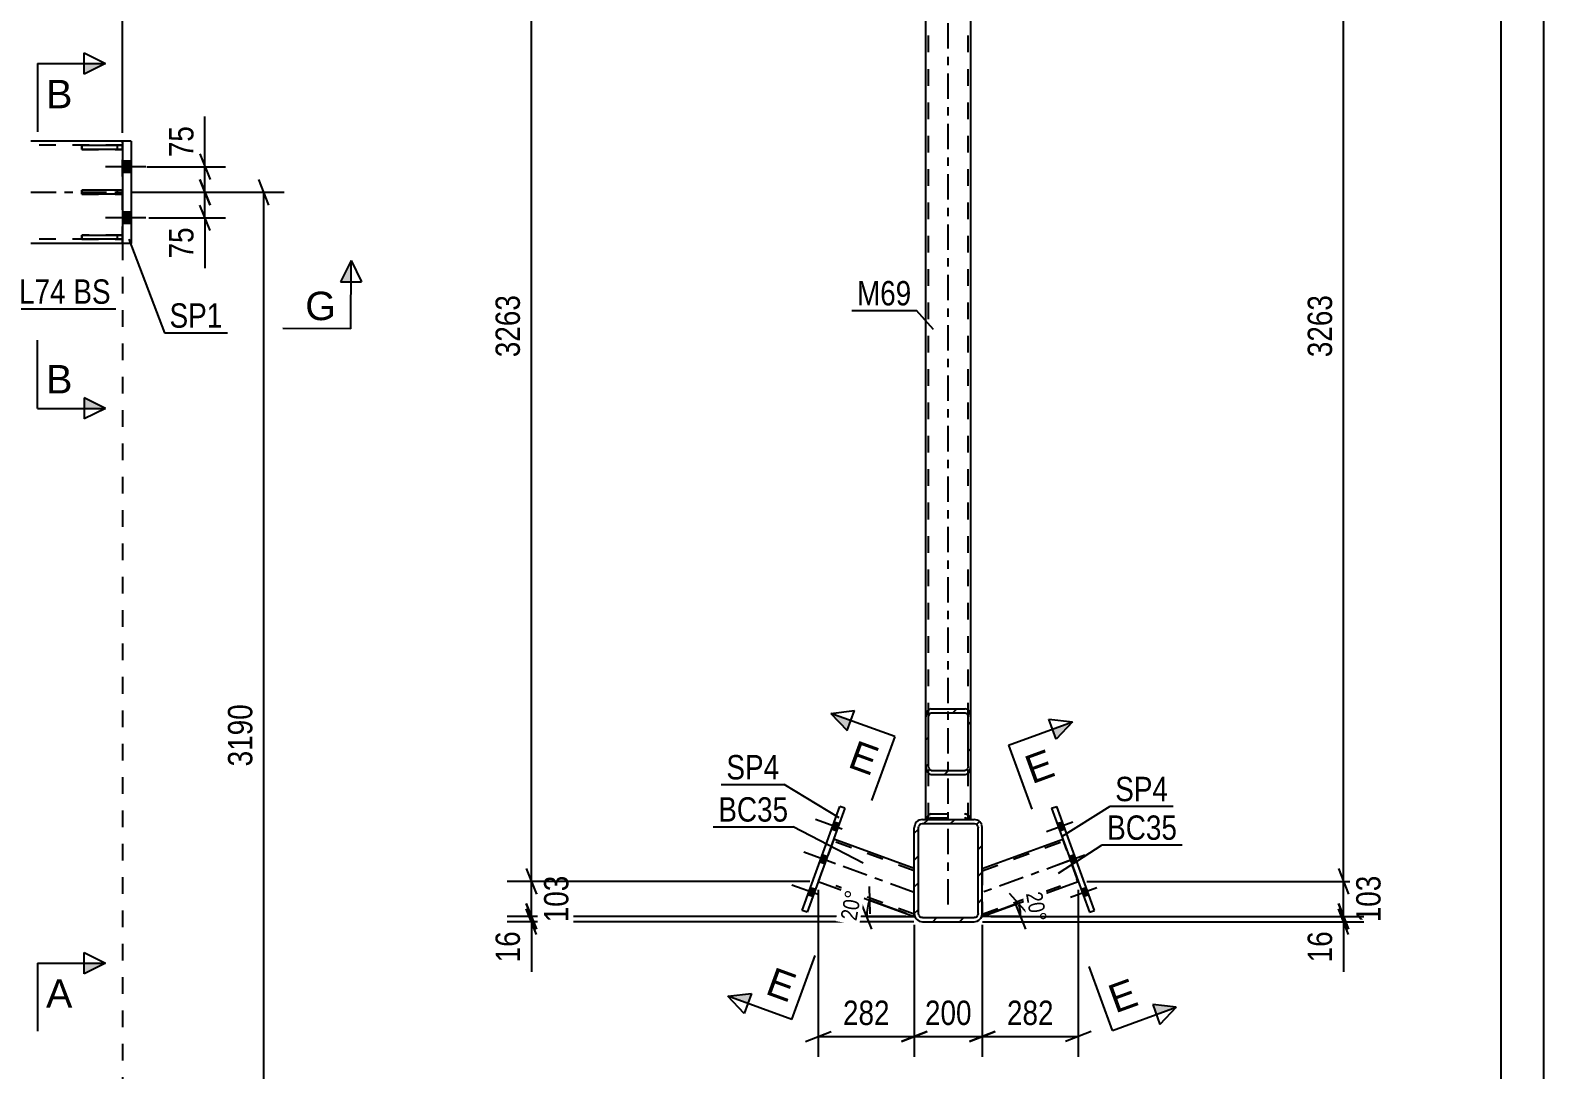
# Model space of a CAD drawing. Header units: millimetres. Extents: x -75 to 766, y -422 to 172.
# Drawn here: x 587.7 to 765.6, y -103.1 to 19 of the extents above; entities that cross this region are included whole.
import ezdxf

# ---------------------------------------------------------------- set-up
doc = ezdxf.new("R2010")
doc.units = ezdxf.units.MM
doc.linetypes.add('DXK_LINE_DOT2', pattern=[3.9198, 1.9599, -1.9599])
doc.linetypes.add('DXK_LINE_DOT3', pattern=[5.9187, 2.979, -0.9799, 0.9799, -0.9799])
doc.styles.add('Arial', font='ARIAL.TTF', dxfattribs={"height": 0.2})
doc.styles.add('Arial Narrow', font='ARIALN.TTF', dxfattribs={"height": 0.2})

# ---------------------------------------------------------------- blocks, each defined once
blk = doc.blocks.new('Unknown-386048478-15116')
at = {"color": 5, "linetype": 'Continuous'}
for p, q in [((765.64, -422.4), (765.64, 171.6)), ((760.64, -417.4), (760.64, 166.6))]:
    blk.add_line(p, q, dxfattribs=at)
blk = doc.blocks.new('Part-386048478-1414 - 1175')
at = {"color": 2, "linetype": 'Continuous'}
for p, q in [((599.54, 6), (598.54, 6)), ((598.54, 6), (598.54, -6)), ((599.54, 6), (599.54, -6)), ((599.54, -6), (598.54, -6))]:
    blk.add_line(p, q, dxfattribs=at)
blk = doc.blocks.new('Part-386048478-1431 - 1175')
at = {"color": 2, "linetype": 'Continuous'}
for p, q in [((598.54, 0.24), (593.74, 0.24)), ((593.74, -0.24), (593.74, 0.24)), ((598.54, 0.24), (598.54, -0.24)), ((598.54, -0.24), (593.74, -0.24))]:
    blk.add_line(p, q, dxfattribs=at)
at = {"color": 7, "linetype": 'DXK_LINE_DOT2'}
blk.add_line((597.94, -0.24), (597.94, 0.24), dxfattribs=at)
blk = doc.blocks.new('Part-386048478-1432 - 1175')
at = {"color": 2, "linetype": 'Continuous'}
for p, q in [((598.54, 5.5), (593.74, 5.5)), ((593.74, 5.02), (593.74, 5.5)), ((598.54, 5.5), (598.54, 5.02)), ((598.54, 5.02), (593.74, 5.02))]:
    blk.add_line(p, q, dxfattribs=at)
at = {"color": 7, "linetype": 'DXK_LINE_DOT2'}
blk.add_line((597.94, 5.02), (597.94, 5.5), dxfattribs=at)
blk = doc.blocks.new('Part-386048478-1433 - 1175')
at = {"color": 2, "linetype": 'Continuous'}
for p, q in [((593.74, -5.02), (598.54, -5.02)), ((593.74, -5.5), (593.74, -5.02)), ((598.54, -5.02), (598.54, -5.5)), ((598.54, -5.5), (593.74, -5.5))]:
    blk.add_line(p, q, dxfattribs=at)
at = {"color": 7, "linetype": 'DXK_LINE_DOT2'}
blk.add_line((597.94, -5.5), (597.94, -5.02), dxfattribs=at)
blk = doc.blocks.new('Part-386048478-1434 - 1175')
at = {"color": 7, "linetype": 'DXK_LINE_DOT2'}
for p, q in [((598.54, 0.24), (593.74, 0.24)), ((593.74, 0.24), (593.74, -0.24)), ((597.94, -0.24), (597.94, 0.24)), ((598.54, -0.24), (598.54, 0.24)), ((593.74, -0.24), (598.54, -0.24))]:
    blk.add_line(p, q, dxfattribs=at)
blk = doc.blocks.new('Part-386048478-1435 - 1175')
at = {"color": 7, "linetype": 'DXK_LINE_DOT2'}
for p, q in [((598.54, 5.5), (593.74, 5.5)), ((593.74, 5.5), (593.74, 5.02)), ((597.94, 5.02), (597.94, 5.5)), ((598.54, 5.02), (598.54, 5.5)), ((593.74, 5.02), (598.54, 5.02))]:
    blk.add_line(p, q, dxfattribs=at)
blk = doc.blocks.new('Part-386048478-1436 - 1175')
at = {"color": 7, "linetype": 'DXK_LINE_DOT2'}
for p, q in [((598.54, -5.02), (593.74, -5.02)), ((593.74, -5.02), (593.74, -5.5)), ((597.94, -5.5), (597.94, -5.02)), ((598.54, -5.5), (598.54, -5.02)), ((593.74, -5.5), (598.54, -5.5))]:
    blk.add_line(p, q, dxfattribs=at)
blk = doc.blocks.new('Part-386048478-1445 - 1175')
at = {"color": 2, "linetype": 'Continuous'}
for p, q in [((598.54, 6), (587.74, 6)), ((598.54, -6), (587.74, -6))]:
    blk.add_line(p, q, dxfattribs=at)
at = {"color": 7, "linetype": 'DXK_LINE_DOT2'}
for p, q in [((598.54, 5.52), (587.74, 5.52)), ((598.54, -6), (598.54, 6)), ((598.54, -5.52), (587.74, -5.52))]:
    blk.add_line(p, q, dxfattribs=at)
at = {"color": 7, "linetype": 'DXK_LINE_DOT3'}
blk.add_line((587.74, 0), (600.54, 0), dxfattribs=at)
blk = doc.blocks.new('Bolt-386048478-1527 - 1175')
at = {"linetype": 'Continuous'}
for points in [[(598.54, 3.66), (598.54, 2.34), (599.54, 2.34), (599.54, 3.66)], [(598.54, 3.66), (598.54, 2.34), (599.54, 2.34), (599.54, 3.66)], [(598.54, -2.34), (598.54, -3.66), (599.54, -3.66), (599.54, -2.34)], [(598.54, -2.34), (598.54, -3.66), (599.54, -3.66), (599.54, -2.34)]]:
    blk.add_hatch(color=1, dxfattribs=at).paths.add_polyline_path(points)
at = {"color": 1, "linetype": 'Continuous'}
for p, q in [((599.54, 3.66), (598.54, 3.66)), ((599.54, 3.66), (598.54, 3.66)), ((601.3, 3), (596.54, 3)), ((601.3, 3), (596.54, 3)), ((599.54, 2.34), (598.54, 2.34)), ((599.54, 2.34), (598.54, 2.34)), ((601.3, -3), (596.54, -3)), ((601.3, -3), (596.54, -3)), ((599.54, -2.34), (598.54, -2.34)), ((599.54, -2.34), (598.54, -2.34)), ((599.54, -3.66), (598.54, -3.66)), ((599.54, -3.66), (598.54, -3.66))]:
    blk.add_line(p, q, dxfattribs=at)
blk = doc.blocks.new('Part-386048478-41090 - 41086')
at = {"linetype": 'Continuous'}
h = blk.add_hatch(dxfattribs=at)
h.set_pattern_fill('', scale=0.7, style=0, pattern_type=0)
h.set_pattern_definition([(45, (692.991, -67.4814), (-1.57154, 1.57154), [])])
h.paths.add_polyline_path([(692.99, -61.64), (692.99, -67.48), (693.04, -67.84), (693.18, -68.14), (693.39, -68.34), (693.63, -68.42), (697.63, -68.42), (697.88, -68.34), (698.08, -68.14), (698.22, -67.84), (698.27, -67.48), (698.27, -61.64), (698.22, -61.29), (698.08, -60.98), (697.88, -60.78), (697.63, -60.71), (693.63, -60.71), (693.39, -60.78), (693.18, -60.98), (693.04, -61.29)])
h.paths.add_polyline_path([(693.4, -61.31), (693.51, -61.21), (693.63, -61.18), (697.63, -61.18), (697.75, -61.21), (697.86, -61.31), (697.93, -61.46), (697.95, -61.64), (697.95, -67.48), (697.93, -67.66), (697.86, -67.81), (697.75, -67.91), (697.63, -67.95), (693.63, -67.95), (693.51, -67.91), (693.4, -67.81), (693.34, -67.66), (693.31, -67.48), (693.31, -61.64), (693.34, -61.46)])
at = {"color": 2, "linetype": 'Continuous'}
for p, q in [((693.04, -61.29), (692.99, -61.64)), ((692.99, -67.48), (692.99, -61.64)), ((693.31, -61.64), (693.34, -61.46)), ((693.31, -67.48), (693.31, -61.64)), ((693.63, -60.71), (693.39, -60.78)), ((693.51, -61.21), (693.63, -61.18)), ((693.63, -60.71), (697.63, -60.71)), ((693.63, -61.18), (697.63, -61.18)), ((697.88, -60.78), (697.63, -60.71)), ((697.63, -61.18), (697.75, -61.21)), ((697.93, -61.46), (697.95, -61.64)), ((697.95, -67.48), (697.95, -61.64)), ((698.27, -61.64), (698.22, -61.29)), ((698.27, -67.48), (698.27, -61.64)), ((692.99, -73.71), (692.99, -67.48)), ((692.99, -67.48), (693.04, -67.84)), ((693.34, -67.66), (693.31, -67.48)), ((697.95, -67.48), (697.93, -67.66)), ((698.22, -67.84), (698.27, -67.48)), ((698.27, -73.71), (698.27, -67.48)), ((693.39, -68.34), (693.63, -68.42)), ((693.63, -67.95), (693.51, -67.91)), ((693.63, -67.95), (697.63, -67.95)), ((693.63, -68.42), (697.63, -68.42)), ((697.75, -67.91), (697.63, -67.95)), ((697.63, -68.42), (697.88, -68.34))]:
    blk.add_line(p, q, dxfattribs=at)
at = {"color": 7, "linetype": 'DXK_LINE_DOT2'}
for p, q in [((692.99, -67.48), (692.99, -61.64)), ((693.31, -73.71), (693.31, -61.64)), ((697.95, -73.71), (697.95, -61.64)), ((698.27, -67.48), (698.27, -61.64)), ((692.99, -73.71), (698.27, -73.71)), ((693.03, -73.71), (693.04, -73.63)), ((693.38, -73.71), (693.39, -73.7)), ((693.39, -73.12), (693.63, -73.05)), ((693.39, -73.7), (693.4, -73.66)), ((693.51, -73.56), (693.4, -73.66)), ((693.63, -73.52), (693.51, -73.56)), ((693.63, -73.05), (697.63, -73.05)), ((693.63, -73.52), (697.63, -73.52)), ((697.63, -73.05), (697.88, -73.12)), ((697.75, -73.56), (697.63, -73.52)), ((697.86, -73.66), (697.75, -73.56)), ((697.88, -73.71), (697.86, -73.66)), ((698.22, -73.63), (698.23, -73.71))]:
    blk.add_line(p, q, dxfattribs=at)
at = {"color": 2, "linetype": 'Continuous'}
for centre, radius, start, end in [((693.87, -61.48), 0.85, 124.4664, 166.7051), ((693.75, -61.56), 0.425, 124.4664, 166.7051), ((697.51, -61.56), 0.425, 13.2949, 55.5336), ((697.39, -61.48), 0.85, 13.2949, 55.5336), ((693.87, -67.64), 0.85, 193.2949, 235.5336), ((693.75, -67.56), 0.425, 193.2949, 235.5336), ((697.51, -67.56), 0.425, 304.4664, 346.7051), ((697.39, -67.64), 0.85, 304.4664, 346.7051)]:
    blk.add_arc(centre, radius, start, end, dxfattribs=at)
at = {"color": 7, "linetype": 'DXK_LINE_DOT2'}
for centre, start, end in [((693.87, -73.82), 124.4664, 166.7051), ((697.39, -73.82), 13.2949, 55.5336)]:
    blk.add_arc(centre, 0.85, start, end, dxfattribs=at)
blk = doc.blocks.new('Part-386048478-41109 - 41086')
at = {"color": 7, "linetype": 'DXK_LINE_DOT2'}
for p, q in [((692.99, -73.71), (692.99, -63.5)), ((693.31, -73.71), (693.31, -63.5)), ((697.95, -73.71), (697.95, -63.5)), ((698.27, -73.71), (698.27, -63.5)), ((692.99, -73.71), (698.27, -73.71)), ((693.04, -73.63), (693.03, -73.71)), ((693.38, -73.71), (693.4, -73.66)), ((693.63, -73.05), (693.39, -73.12)), ((693.4, -73.66), (693.51, -73.56)), ((693.51, -73.56), (693.63, -73.52)), ((693.63, -73.05), (697.63, -73.05)), ((693.63, -73.52), (697.63, -73.52)), ((697.88, -73.12), (697.63, -73.05)), ((697.63, -73.52), (697.75, -73.56)), ((697.75, -73.56), (697.86, -73.66)), ((697.86, -73.66), (697.88, -73.71)), ((698.23, -73.71), (698.22, -73.63))]:
    blk.add_line(p, q, dxfattribs=at)
for centre, start, end in [((693.87, -73.82), 124.4664, 166.7051), ((697.39, -73.82), 13.2949, 55.5336)]:
    blk.add_arc(centre, 0.85, start, end, dxfattribs=at)
blk = doc.blocks.new('Part-386048478-41101 - 41086')
at = {"color": 7, "linetype": 'DXK_LINE_DOT3'}
blk.add_line((695.63, -83.71), (695.63, 51.89), dxfattribs=at)
at = {"color": 7, "linetype": 'DXK_LINE_DOT2'}
for p, q in [((692.99, 41.89), (698.27, 41.89)), ((692.99, 29.84), (692.99, 41.89)), ((693.31, -73.71), (693.31, 41.89)), ((697.95, -73.71), (697.95, 41.89)), ((698.27, 29.84), (698.27, 41.89)), ((692.99, -73.71), (692.99, -61.64)), ((698.27, -73.71), (698.27, -61.64)), ((692.99, -73.71), (698.27, -73.71))]:
    blk.add_line(p, q, dxfattribs=at)
at = {"color": 2, "linetype": 'Continuous'}
for p, q in [((692.99, -61.64), (692.99, 29.84)), ((698.27, -61.64), (698.27, 29.84))]:
    blk.add_line(p, q, dxfattribs=at)
blk = doc.blocks.new('Part-386048478-41105 - 41086')
at = {"color": 7, "linetype": 'DXK_LINE_DOT2'}
for p, q in [((682.16, -76.02), (680.35, -80.98)), ((691.63, -79.72), (682.08, -76.25)), ((691.63, -79.51), (691.63, -79.47)), ((691.63, -84.77), (691.63, -79.47)), ((691.63, -84.83), (680.44, -80.76))]:
    blk.add_line(p, q, dxfattribs=at)
at = {"color": 2, "linetype": 'Continuous'}
for p, q in [((691.63, -79.47), (682.16, -76.02)), ((680.35, -80.98), (691.63, -85.09)), ((691.63, -84.77), (691.63, -84.75)), ((691.63, -85.09), (691.63, -84.77))]:
    blk.add_line(p, q, dxfattribs=at)
at = {"color": 7, "linetype": 'DXK_LINE_DOT3'}
blk.add_line((691.63, -82.28), (681.26, -78.5), dxfattribs=at)
blk = doc.blocks.new('Part-386048478-41123 - 41086')
at = {"color": 2, "linetype": 'Continuous'}
for p, q in [((699.63, -79.47), (709.1, -76.02)), ((699.63, -85.09), (710.91, -80.98)), ((699.63, -85.05), (699.63, -84.75)), ((699.63, -85.05), (699.63, -85.09))]:
    blk.add_line(p, q, dxfattribs=at)
at = {"color": 7, "linetype": 'DXK_LINE_DOT2'}
for p, q in [((699.63, -79.72), (709.18, -76.25)), ((710.91, -80.98), (709.1, -76.02)), ((699.63, -79.51), (699.63, -79.47)), ((699.63, -79.47), (699.63, -84.75)), ((699.63, -84.83), (710.83, -80.76))]:
    blk.add_line(p, q, dxfattribs=at)
at = {"color": 7, "linetype": 'DXK_LINE_DOT3'}
blk.add_line((710, -78.5), (699.63, -82.28), dxfattribs=at)
blk = doc.blocks.new('Part-386048478-41124 - 41086')
at = {"color": 2, "linetype": 'Continuous'}
for p, q in [((678.43, -84.39), (682.88, -72.17)), ((683.48, -72.39), (679.03, -84.61)), ((683.48, -72.39), (682.88, -72.17)), ((679.03, -84.61), (678.43, -84.39))]:
    blk.add_line(p, q, dxfattribs=at)
blk = doc.blocks.new('Part-386048478-41127 - 41086')
at = {"color": 2, "linetype": 'Continuous'}
for p, q in [((707.78, -72.39), (708.38, -72.17)), ((707.78, -72.39), (712.23, -84.61)), ((712.83, -84.39), (708.38, -72.17)), ((712.23, -84.61), (712.83, -84.39))]:
    blk.add_line(p, q, dxfattribs=at)
blk = doc.blocks.new('Part-386048478-41166 - 41086')
at = {"linetype": 'Continuous'}
h = blk.add_hatch(dxfattribs=at)
h.set_pattern_fill('', scale=0.7, style=0, pattern_type=0)
h.set_pattern_definition([(45, (691.631, -84.7532), (-1.57154, 1.57154), [])])
h.paths.add_polyline_path([(691.63, -74.67), (691.63, -84.75), (691.7, -85.12), (691.91, -85.43), (692.22, -85.64), (692.59, -85.71), (698.67, -85.71), (699.04, -85.64), (699.35, -85.43), (699.56, -85.12), (699.63, -84.75), (699.63, -74.67), (699.56, -74.31), (699.35, -73.99), (699.04, -73.79), (698.67, -73.71), (692.59, -73.71), (692.22, -73.79), (691.91, -73.99), (691.7, -74.31)])
h.paths.add_polyline_path([(692.25, -74.33), (692.41, -74.23), (692.59, -74.19), (698.67, -74.19), (698.85, -74.23), (699.01, -74.33), (699.11, -74.49), (699.15, -74.67), (699.15, -84.75), (699.11, -84.94), (699.01, -85.09), (698.85, -85.2), (698.67, -85.23), (692.59, -85.23), (692.41, -85.2), (692.25, -85.09), (692.15, -84.94), (692.11, -84.75), (692.11, -74.67), (692.15, -74.49)])
at = {"color": 2, "linetype": 'Continuous'}
for p, q in [((691.7, -74.31), (691.63, -74.67)), ((691.63, -84.75), (691.63, -74.67)), ((692.11, -74.67), (692.15, -74.49)), ((692.11, -84.75), (692.11, -74.67)), ((692.59, -73.71), (692.22, -73.79)), ((692.41, -74.23), (692.59, -74.19)), ((692.59, -73.71), (698.67, -73.71)), ((692.59, -74.19), (698.67, -74.19)), ((699.04, -73.79), (698.67, -73.71)), ((698.67, -74.19), (698.85, -74.23)), ((699.11, -74.49), (699.15, -74.67)), ((699.15, -84.75), (699.15, -74.67)), ((699.63, -74.67), (699.56, -74.31)), ((699.63, -84.75), (699.63, -74.67)), ((691.63, -84.75), (691.7, -85.12)), ((692.15, -84.94), (692.11, -84.75)), ((692.59, -85.23), (692.41, -85.2)), ((692.59, -85.23), (698.67, -85.23)), ((698.85, -85.2), (698.67, -85.23)), ((699.15, -84.75), (699.11, -84.94)), ((699.56, -85.12), (699.63, -84.75)), ((692.22, -85.64), (692.59, -85.71)), ((692.59, -85.71), (698.67, -85.71)), ((698.67, -85.71), (699.04, -85.64))]:
    blk.add_line(p, q, dxfattribs=at)
for centre, radius, start, end in [((692.59, -74.67), 0.96, 112.5, 157.5), ((692.59, -74.67), 0.48, 112.5, 157.5), ((698.67, -74.67), 0.48, 22.5, 67.5), ((698.67, -74.67), 0.96, 22.5, 67.5), ((692.59, -84.75), 0.96, 202.5, 247.5), ((692.59, -84.75), 0.48, 202.5, 247.5), ((698.67, -84.75), 0.48, 292.5, 337.5), ((698.67, -84.75), 0.96, 292.5, 337.5)]:
    blk.add_arc(centre, radius, start, end, dxfattribs=at)
blk = doc.blocks.new('Bolt-386048478-41265 - 41086')
at = {"linetype": 'Continuous'}
for points in [[(682.51, -75.06), (682.81, -74.23), (682.21, -74.02), (681.91, -74.84)], [(682.51, -75.06), (682.81, -74.23), (682.21, -74.02), (681.91, -74.84)], [(682.51, -75.06), (682.81, -74.23), (682.21, -74.02), (681.91, -74.84)], [(681.11, -78.91), (681.41, -78.09), (680.81, -77.87), (680.51, -78.7)], [(681.11, -78.91), (681.41, -78.09), (680.81, -77.87), (680.51, -78.7)], [(679.7, -82.77), (680.01, -81.94), (679.4, -81.72), (679.1, -82.55)], [(679.7, -82.77), (680.01, -81.94), (679.4, -81.72), (679.1, -82.55)], [(679.7, -82.77), (680.01, -81.94), (679.4, -81.72), (679.1, -82.55)]]:
    blk.add_hatch(color=1, dxfattribs=at).paths.add_polyline_path(points)
at = {"color": 1, "linetype": 'Continuous'}
for p, q in [((683.15, -74.83), (680.03, -73.69)), ((683.15, -74.83), (680.03, -73.69)), ((683.15, -74.83), (680.03, -73.69)), ((682.81, -74.23), (682.21, -74.02)), ((682.81, -74.23), (682.21, -74.02)), ((682.81, -74.23), (682.21, -74.02)), ((682.51, -75.06), (681.91, -74.84)), ((682.51, -75.06), (681.91, -74.84)), ((682.51, -75.06), (681.91, -74.84)), ((681.75, -78.68), (678.63, -77.54)), ((681.75, -78.68), (678.63, -77.54)), ((681.41, -78.09), (680.81, -77.87)), ((681.41, -78.09), (680.81, -77.87)), ((681.11, -78.91), (680.51, -78.7)), ((681.11, -78.91), (680.51, -78.7)), ((680.34, -82.53), (677.22, -81.4)), ((680.34, -82.53), (677.22, -81.4)), ((680.34, -82.53), (677.22, -81.4)), ((680.01, -81.94), (679.4, -81.72)), ((680.01, -81.94), (679.4, -81.72)), ((680.01, -81.94), (679.4, -81.72)), ((679.7, -82.77), (679.1, -82.55)), ((679.7, -82.77), (679.1, -82.55)), ((679.7, -82.77), (679.1, -82.55))]:
    blk.add_line(p, q, dxfattribs=at)
blk = doc.blocks.new('Bolt-386048478-41268 - 41086')
at = {"linetype": 'Continuous'}
for points in [[(709.35, -74.84), (709.05, -74.02), (708.45, -74.23), (708.75, -75.06)], [(709.35, -74.84), (709.05, -74.02), (708.45, -74.23), (708.75, -75.06)], [(709.35, -74.84), (709.05, -74.02), (708.45, -74.23), (708.75, -75.06)], [(710.76, -78.69), (710.46, -77.87), (709.85, -78.09), (710.15, -78.91)], [(710.76, -78.69), (710.46, -77.87), (709.85, -78.09), (710.15, -78.91)], [(712.16, -82.55), (711.86, -81.72), (711.26, -81.94), (711.56, -82.77)], [(712.16, -82.55), (711.86, -81.72), (711.26, -81.94), (711.56, -82.77)], [(712.16, -82.55), (711.86, -81.72), (711.26, -81.94), (711.56, -82.77)]]:
    blk.add_hatch(color=1, dxfattribs=at).paths.add_polyline_path(points)
at = {"color": 1, "linetype": 'Continuous'}
for p, q in [((710.29, -74.03), (707.17, -75.17)), ((710.29, -74.03), (707.17, -75.17)), ((710.29, -74.03), (707.17, -75.17)), ((709.05, -74.02), (708.45, -74.23)), ((709.05, -74.02), (708.45, -74.23)), ((709.05, -74.02), (708.45, -74.23)), ((709.35, -74.84), (708.75, -75.06)), ((709.35, -74.84), (708.75, -75.06)), ((709.35, -74.84), (708.75, -75.06)), ((711.7, -77.88), (708.58, -79.02)), ((711.7, -77.88), (708.58, -79.02)), ((710.46, -77.87), (709.85, -78.09)), ((710.46, -77.87), (709.85, -78.09)), ((710.76, -78.69), (710.15, -78.91)), ((710.76, -78.69), (710.15, -78.91)), ((713.1, -81.74), (709.98, -82.87)), ((713.1, -81.74), (709.98, -82.87)), ((713.1, -81.74), (709.98, -82.87)), ((711.86, -81.72), (711.26, -81.94)), ((711.86, -81.72), (711.26, -81.94)), ((711.86, -81.72), (711.26, -81.94)), ((712.16, -82.55), (711.56, -82.77)), ((712.16, -82.55), (711.56, -82.77)), ((712.16, -82.55), (711.56, -82.77))]:
    blk.add_line(p, q, dxfattribs=at)
blk = doc.blocks.new('Line-386048478-18287 - 1175')
at = {"color": 1, "linetype": 'DXK_LINE_DOT2'}
blk.add_line((598.54, -6), (598.54, -116.8), dxfattribs=at)
blk = doc.blocks.new('StraightDimension-386048478-37613 - 1175')
at = {"color": 7, "linetype": 'Continuous'}
for p, q in [((576.36, -5), (576.36, 40.34)), ((598.54, 7), (598.54, 35.84)), ((577.86, 26), (574.86, 24.8)), ((576.36, 25.4), (598.54, 25.4)), ((597.04, 24.8), (600.04, 26))]:
    blk.add_line(p, q, dxfattribs=at)
at = {"color": 0, "linetype": 'Continuous'}
blk.add_wipeout([(597.94, 36.44), (593.74, 36.44), (593.74, 26.1), (597.94, 26.1)], dxfattribs=at)
at = {"color": 0}
blk.add_wipeout([(591.71, 26.15), (591.71, 30.35), (583.19, 30.35), (583.19, 26.15)], dxfattribs=at)
at = {"color": 3, "linetype": 'Continuous', "style": 'Arial Narrow'}
blk.add_text('16700', height=2.863, rotation=90.0002, dxfattribs=at).set_placement((597.34, 26.7))
at = {"color": 3, "style": 'Arial Narrow'}
blk.add_text('2291', height=2.863, dxfattribs=at).set_placement((583.79, 26.75))
blk = doc.blocks.new('StraightDimension-386048478-60695 - 1175')
at = {"color": 7, "linetype": 'Continuous'}
for p, q in [((599.54, 0), (610.63, 0)), ((607.63, 1.5), (608.83, -1.5)), ((608.23, -3), (608.23, 0)), ((608.83, -4.5), (607.63, -1.5)), ((601.65, -3), (610.63, -3))]:
    blk.add_line(p, q, dxfattribs=at)
at = {"color": 0}
blk.add_wipeout([(607.48, -3.53), (603.28, -3.53), (603.28, -8.38), (607.48, -8.38)], dxfattribs=at)
at = {"color": 7, "linetype": 'Continuous'}
blk.add_line((608.23, -3), (608.23, -8.91), dxfattribs=at)
blk.add_line((608.23, -3), (608.23, -8.91), dxfattribs=at)
at = {"color": 3, "style": 'Arial Narrow'}
blk.add_text('75', height=2.863, rotation=90.0002, dxfattribs=at).set_placement((606.88, -7.78))
blk = doc.blocks.new('StraightDimension-386048478-60694 - 1175')
at = {"color": 7, "linetype": 'Continuous'}
for p, q in [((607.63, 4.5), (608.83, 1.5)), ((601.4, 3), (610.63, 3)), ((608.23, 0), (608.23, 3)), ((599.54, 0), (610.63, 0)), ((608.83, -1.5), (607.63, 1.5))]:
    blk.add_line(p, q, dxfattribs=at)
at = {"color": 0}
blk.add_wipeout([(607.48, 8.38), (603.28, 8.38), (603.28, 3.52), (607.48, 3.52)], dxfattribs=at)
at = {"color": 7, "linetype": 'Continuous'}
blk.add_line((608.23, 3), (608.23, 8.91), dxfattribs=at)
blk.add_line((608.23, 3), (608.23, 8.91), dxfattribs=at)
at = {"color": 3, "style": 'Arial Narrow'}
blk.add_text('75', height=2.863, rotation=90.0002, dxfattribs=at).set_placement((606.88, 4.12))
blk = doc.blocks.new('StraightDimension-386048478-44743 - 1175')
at = {"color": 7, "linetype": 'Continuous'}
for p, q in [((600.54, 0), (617.55, 0)), ((615.75, -1.5), (614.55, 1.5)), ((615.15, -127.6), (615.15, 0)), ((614.55, -126.1), (615.75, -129.1)), ((600.54, -127.6), (617.55, -127.6))]:
    blk.add_line(p, q, dxfattribs=at)
at = {"color": 0}
blk.add_wipeout([(614.4, -59.54), (610.2, -59.54), (610.2, -68.06), (614.4, -68.06)], dxfattribs=at)
at = {"color": 3, "style": 'Arial Narrow'}
blk.add_text('3190', height=2.863, rotation=90.0002, dxfattribs=at).set_placement((613.8, -67.46))
blk = doc.blocks.new('StraightDimension-386048478-56770 - 41086')
at = {"color": 7, "linetype": 'Continuous'}
for p, q in [((646.01, -83.59), (647.21, -86.59)), ((690.63, -85.09), (643.76, -85.09)), ((647.21, -87.21), (646.01, -84.21)), ((646.61, -85.71), (646.61, -85.09)), ((691.59, -85.71), (643.76, -85.71))]:
    blk.add_line(p, q, dxfattribs=at)
at = {"color": 0}
blk.add_wipeout([(645.86, -86.24), (641.66, -86.24), (641.66, -91.09), (645.86, -91.09)], dxfattribs=at)
at = {"color": 7, "linetype": 'Continuous'}
blk.add_line((646.61, -85.71), (646.61, -91.62), dxfattribs=at)
blk.add_line((646.61, -85.71), (646.61, -91.62), dxfattribs=at)
at = {"color": 3, "style": 'Arial Narrow'}
blk.add_text('16', height=2.863, rotation=90.0002, dxfattribs=at).set_placement((645.26, -90.49))
blk = doc.blocks.new('StraightDimension-386048478-56769 - 41086')
at = {"color": 7, "linetype": 'Continuous'}
for p, q in [((646.01, -79.48), (647.21, -82.48)), ((679.35, -80.98), (644.21, -80.98)), ((646.61, -85.09), (646.61, -80.98)), ((647.21, -86.59), (646.01, -83.59)), ((690.63, -85.09), (644.21, -85.09))]:
    blk.add_line(p, q, dxfattribs=at)
at = {"color": 0}
blk.add_wipeout([(651.56, -79.69), (647.36, -79.69), (647.36, -86.38), (651.56, -86.38)], dxfattribs=at)
at = {"color": 3, "style": 'Arial Narrow'}
blk.add_text('103', height=2.863, rotation=90.0002, dxfattribs=at).set_placement((650.96, -85.78))
blk = doc.blocks.new('StraightDimension-386048478-45914 - 41086')
at = {"color": 7, "linetype": 'Continuous'}
for p, q in [((680.35, -81.98), (680.35, -101.6)), ((691.63, -86.09), (691.63, -101.6)), ((678.85, -99.8), (681.85, -98.6)), ((680.35, -99.2), (691.63, -99.2)), ((693.13, -98.6), (690.13, -99.8))]:
    blk.add_line(p, q, dxfattribs=at)
at = {"color": 0}
blk.add_wipeout([(689.33, -98.45), (689.33, -94.25), (682.65, -94.25), (682.65, -98.45)], dxfattribs=at)
at = {"color": 3, "style": 'Arial Narrow'}
blk.add_text('282', height=2.863, dxfattribs=at).set_placement((683.25, -97.85))
blk = doc.blocks.new('StraightDimension-386048478-56768 - 41086')
at = {"color": 7, "linetype": 'Continuous'}
for p, q in [((647.21, 48.03), (646.01, 51.03)), ((690.63, 49.53), (643.76, 49.53)), ((646.61, -80.98), (646.61, 49.53)), ((646.01, -79.48), (647.21, -82.48)), ((679.35, -80.98), (643.76, -80.98))]:
    blk.add_line(p, q, dxfattribs=at)
at = {"color": 0}
blk.add_wipeout([(645.86, -11.47), (641.66, -11.47), (641.66, -19.98), (645.86, -19.98)], dxfattribs=at)
at = {"color": 3, "style": 'Arial Narrow'}
blk.add_text('3263', height=2.863, rotation=90.0002, dxfattribs=at).set_placement((645.26, -19.38))
blk = doc.blocks.new('StraightDimension-386048478-45912 - 41086')
at = {"color": 7, "linetype": 'Continuous'}
for p, q in [((710.91, -81.98), (710.91, -101.6)), ((699.63, -86.09), (699.63, -101.6)), ((698.13, -99.8), (701.13, -98.6)), ((699.63, -99.2), (710.91, -99.2)), ((712.41, -98.6), (709.41, -99.8))]:
    blk.add_line(p, q, dxfattribs=at)
at = {"color": 0}
blk.add_wipeout([(708.61, -98.45), (708.61, -94.25), (701.93, -94.25), (701.93, -98.45)], dxfattribs=at)
at = {"color": 3, "style": 'Arial Narrow'}
blk.add_text('282', height=2.863, dxfattribs=at).set_placement((702.53, -97.85))
blk = doc.blocks.new('StraightDimension-386048478-45913 - 41086')
at = {"color": 7, "linetype": 'Continuous'}
for p, q in [((691.63, -86.09), (691.63, -101.6)), ((699.63, -86.09), (699.63, -101.6)), ((690.13, -99.8), (693.13, -98.6)), ((691.63, -99.2), (699.63, -99.2)), ((701.13, -98.6), (698.13, -99.8))]:
    blk.add_line(p, q, dxfattribs=at)
at = {"color": 0}
blk.add_wipeout([(698.97, -98.45), (698.97, -94.25), (692.29, -94.25), (692.29, -98.45)], dxfattribs=at)
at = {"color": 3, "style": 'Arial Narrow'}
blk.add_text('200', height=2.863, dxfattribs=at).set_placement((692.89, -97.85))
blk = doc.blocks.new('StraightDimension-386048478-56889 - 41086')
at = {"color": 7, "linetype": 'Continuous'}
for p, q in [((742.7, 48.03), (741.5, 51.03)), ((700.63, 49.53), (744.5, 49.53)), ((742.1, 49.53), (742.1, 49.66)), ((742.1, -80.98), (742.1, 49.53)), ((741.5, -79.48), (742.7, -82.48)), ((711.91, -80.98), (744.5, -80.98))]:
    blk.add_line(p, q, dxfattribs=at)
at = {"color": 0}
blk.add_wipeout([(741.35, -11.47), (737.15, -11.47), (737.15, -19.98), (741.35, -19.98)], dxfattribs=at)
at = {"color": 3, "style": 'Arial Narrow'}
blk.add_text('3263', height=2.863, rotation=90.0002, dxfattribs=at).set_placement((740.75, -19.38))
blk = doc.blocks.new('AngleDimension-386048478-46432 - 41086')
at = {"color": 7, "linetype": 'Continuous'}
for p, q in [((686.32, -81.56), (686.42, -84.79)), ((686.63, -86.59), (685.43, -83.59)), ((690.69, -84.74), (686.37, -83.17)), ((686.37, -83.17), (691.63, -85.09)), ((686.03, -85.09), (691.63, -85.09))]:
    blk.add_line(p, q, dxfattribs=at)
blk.add_arc((691.63, -85.09), 5.6, 160, 180, dxfattribs=at)
at = {"color": 0}
blk.add_wipeout([(685.9, -81.89), (683.14, -81.4), (682.4, -85.64), (685.15, -86.13)], dxfattribs=at)
at = {"color": 3, "style": 'Arial Narrow'}
blk.add_text('20°', height=1.909, rotation=80.0021, dxfattribs=at).set_placement((684.83, -85.67))
blk = doc.blocks.new('AngleDimension-386048478-46447 - 41086')
at = {"color": 7, "linetype": 'Continuous'}
for p, q in [((703.86, -83.54), (699.63, -85.09)), ((700.57, -84.74), (703.86, -83.54)), ((702.79, -82.34), (704.94, -84.75)), ((704.74, -86.59), (703.54, -83.59)), ((704.14, -85.09), (699.63, -85.09))]:
    blk.add_line(p, q, dxfattribs=at)
blk.add_arc((699.63, -85.09), 4.51, 0, 20, dxfattribs=at)
at = {"color": 0}
blk.add_wipeout([(705.03, -86.32), (707.79, -85.83), (707.04, -81.59), (704.29, -82.08)], dxfattribs=at)
at = {"color": 3, "style": 'Arial Narrow'}
blk.add_text('20°', height=1.909, rotation=-80.0021, dxfattribs=at).set_placement((704.75, -82.4))
blk = doc.blocks.new('StraightDimension-386048478-56890 - 41086')
at = {"color": 7, "linetype": 'Continuous'}
for p, q in [((741.5, -79.48), (742.7, -82.48)), ((711.91, -80.98), (744.95, -80.98)), ((742.1, -85.09), (742.1, -80.98)), ((742.7, -86.59), (741.5, -83.59)), ((700.63, -85.09), (744.95, -85.09))]:
    blk.add_line(p, q, dxfattribs=at)
at = {"color": 0}
blk.add_wipeout([(747.05, -79.69), (742.85, -79.69), (742.85, -86.38), (747.05, -86.38)], dxfattribs=at)
at = {"color": 3, "style": 'Arial Narrow'}
blk.add_text('103', height=2.863, rotation=90.0002, dxfattribs=at).set_placement((746.45, -85.78))
blk = doc.blocks.new('StraightDimension-386048478-56891 - 41086')
at = {"color": 7, "linetype": 'Continuous'}
for p, q in [((741.5, -83.59), (742.7, -86.59)), ((700.63, -85.09), (744.5, -85.09)), ((742.7, -87.21), (741.5, -84.21)), ((742.1, -85.71), (742.1, -85.09)), ((699.67, -85.71), (744.5, -85.71))]:
    blk.add_line(p, q, dxfattribs=at)
at = {"color": 0}
blk.add_wipeout([(741.35, -86.24), (737.15, -86.24), (737.15, -91.09), (741.35, -91.09)], dxfattribs=at)
at = {"color": 7, "linetype": 'Continuous'}
blk.add_line((742.1, -85.71), (742.1, -91.62), dxfattribs=at)
blk.add_line((742.1, -85.71), (742.1, -91.62), dxfattribs=at)
at = {"color": 3, "style": 'Arial Narrow'}
blk.add_text('16', height=2.863, rotation=90.0002, dxfattribs=at).set_placement((740.75, -90.49))
blk = doc.blocks.new('Mark-386048478-41075 - 1175')
at = {"color": 0}
blk.add_wipeout([(610.28, -15.91), (610.28, -12.91), (604.07, -12.91), (604.07, -15.91)], dxfattribs=at)
blk.add_wipeout([(610.28, -15.91), (610.28, -12.91), (604.07, -12.91), (604.07, -15.91)], dxfattribs=at)
at = {"color": 30, "linetype": 'Continuous'}
for p, q in [((599.27, -5.5), (603.47, -16.51)), ((603.47, -16.51), (610.88, -16.51))]:
    blk.add_line(p, q, dxfattribs=at)
at = {"color": 3, "style": 'Arial Narrow'}
blk.add_text('SP1', height=2.863, dxfattribs=at).set_placement((604.07, -15.91))
blk = doc.blocks.new('MarkSet-386048478-37548 - 1175')
at = {"color": 0}
for points in [[(591.86, -13.1), (591.86, -10.1), (584.18, -10.1), (584.18, -13.1)], [(597.14, -13.1), (597.14, -10.1), (592.76, -10.1), (592.76, -13.1)]]:
    blk.add_wipeout(points, dxfattribs=at)
for points in [[(591.86, -13.1), (591.86, -10.1), (584.18, -10.1), (584.18, -13.1)], [(597.14, -13.1), (597.14, -10.1), (592.76, -10.1), (592.76, -13.1)]]:
    blk.add_wipeout(points, dxfattribs=at)
at = {"color": 30, "linetype": 'Continuous'}
for p, q in [((581.46, -6.61), (583.58, -13.7)), ((583.58, -13.7), (597.74, -13.7))]:
    blk.add_line(p, q, dxfattribs=at)
at = {"color": 3, "style": 'Arial Narrow'}
for s, p in [('PL74', (584.18, -13.1)), ('BS', (592.76, -13.1))]:
    blk.add_text(s, height=2.863, dxfattribs=at).set_placement(p)
blk = doc.blocks.new('SectionMark-386048478-44739 - 1175')
at = {"linetype": 'Continuous'}
for points in [[(594.04, 13.87), (594.04, 15.12), (596.54, 15.12)], [(594.04, -25.39), (594.04, -24.14), (596.54, -25.39)]]:
    blk.add_hatch(color=6, dxfattribs=at).paths.add_polyline_path(points)
at = {"color": 6, "linetype": 'Continuous'}
for p, q in [((594.04, 13.87), (594.04, 16.37)), ((594.04, 16.37), (596.54, 15.12)), ((588.54, 15.12), (588.54, 7.12)), ((588.54, 15.12), (596.54, 15.12)), ((596.54, 15.12), (594.04, 13.87)), ((588.54, -25.39), (588.54, -17.39)), ((596.54, -25.39), (594.04, -24.14)), ((594.04, -24.14), (594.04, -26.64)), ((588.54, -25.39), (596.54, -25.39)), ((596.54, -25.39), (594.04, -26.64))]:
    blk.add_line(p, q, dxfattribs=at)
at = {"color": 0, "linetype": 'Continuous'}
for points in [[(592.65, 9.87), (592.65, 13.37), (589.54, 13.37), (589.54, 9.87)], [(592.65, -23.64), (592.65, -20.14), (589.54, -20.14), (589.54, -23.64)]]:
    blk.add_wipeout(points, dxfattribs=at)
at = {"color": 3, "linetype": 'Continuous', "style": 'Arial'}
for p in [(589.54, 9.87), (589.54, -23.64)]:
    blk.add_text('B', height=3.34, dxfattribs=at).set_placement(p)
blk = doc.blocks.new('SectionMark-386048478-44740 - 1175')
at = {"linetype": 'Continuous'}
for points in [[(594.04, -91.83), (594.04, -90.58), (596.54, -90.58)], [(594.04, -146.47), (594.04, -145.22), (596.54, -146.47)]]:
    blk.add_hatch(color=6, dxfattribs=at).paths.add_polyline_path(points)
at = {"color": 6, "linetype": 'Continuous'}
for p, q in [((588.54, -90.58), (588.54, -98.58)), ((588.54, -90.58), (596.54, -90.58)), ((594.04, -91.83), (594.04, -89.33)), ((594.04, -89.33), (596.54, -90.58)), ((596.54, -90.58), (594.04, -91.83)), ((588.54, -146.47), (588.54, -138.47)), ((596.54, -146.47), (594.04, -145.22)), ((594.04, -145.22), (594.04, -147.72)), ((588.54, -146.47), (596.54, -146.47)), ((596.54, -146.47), (594.04, -147.72))]:
    blk.add_line(p, q, dxfattribs=at)
at = {"color": 0, "linetype": 'Continuous'}
for points in [[(592.65, -95.83), (592.65, -92.33), (589.54, -92.33), (589.54, -95.83)], [(592.65, -144.72), (592.65, -141.22), (589.54, -141.22), (589.54, -144.72)]]:
    blk.add_wipeout(points, dxfattribs=at)
at = {"color": 3, "linetype": 'Continuous', "style": 'Arial'}
for p in [(589.54, -95.83), (589.54, -144.72)]:
    blk.add_text('A', height=3.34, dxfattribs=at).set_placement(p)
blk = doc.blocks.new('SectionMark-386048478-47871 - 1175')
at = {"linetype": 'Continuous'}
blk.add_hatch(color=6, dxfattribs=at).paths.add_polyline_path([(625.4, -10.53), (624.15, -10.53), (625.41, -8.03)])
at = {"color": 6, "linetype": 'Continuous'}
for p, q in [((625.41, -8.03), (624.15, -10.53)), ((625.4, -16.03), (625.41, -8.03)), ((625.41, -8.03), (626.65, -10.53)), ((624.15, -10.53), (626.65, -10.53)), ((625.4, -16.03), (617.4, -16.02))]:
    blk.add_line(p, q, dxfattribs=at)
at = {"color": 0, "linetype": 'Continuous'}
blk.add_wipeout([(623.65, -15.03), (623.65, -11.53), (620.02, -11.52), (620.02, -15.02)], dxfattribs=at)
at = {"color": 3, "linetype": 'Continuous', "style": 'Arial'}
blk.add_text('G', height=3.34, rotation=-0.063, dxfattribs=at).set_placement((620.02, -15.02))
blk = doc.blocks.new('SectionMark-386048478-46781 - 41086')
at = {"linetype": 'Continuous'}
for points in [[(684.16, -62.08), (683.73, -63.26), (681.81, -61.23)], [(672.49, -94.14), (672.07, -95.31), (669.72, -94.46)]]:
    blk.add_hatch(color=6, dxfattribs=at).paths.add_polyline_path(points)
at = {"color": 6, "linetype": 'Continuous'}
for p, q in [((681.81, -61.23), (684.59, -60.91)), ((681.81, -61.23), (683.73, -63.26)), ((683.73, -63.26), (684.59, -60.91)), ((669.72, -94.46), (672.49, -94.14)), ((672.49, -94.14), (671.64, -96.49)), ((671.64, -96.49), (669.72, -94.46))]:
    blk.add_line(p, q, dxfattribs=at)
at = {"color": 0, "linetype": 'Continuous'}
for points in [[(686.59, -68.55), (687.79, -65.27), (684.87, -64.2), (683.67, -67.49)], [(676.89, -95.21), (678.09, -91.92), (675.17, -90.86), (673.97, -94.14)]]:
    blk.add_wipeout(points, dxfattribs=at)
at = {"color": 6, "linetype": 'Continuous'}
for p, q in [((689.33, -63.96), (681.81, -61.23)), ((689.33, -63.96), (686.59, -71.48)), ((677.23, -97.19), (679.97, -89.68)), ((677.23, -97.19), (669.72, -94.46))]:
    blk.add_line(p, q, dxfattribs=at)
at = {"color": 3, "linetype": 'Continuous', "style": 'Arial'}
for p in [(683.67, -67.49), (673.97, -94.14)]:
    blk.add_text('E', height=3.34, rotation=-20.002, dxfattribs=at).set_placement(p)
blk = doc.blocks.new('Mark-386048478-46728 - 41086')
at = {"color": 0}
blk.add_wipeout([(675.75, -68.99), (675.75, -65.99), (669.54, -65.99), (669.54, -68.99)], dxfattribs=at)
blk.add_wipeout([(675.75, -68.99), (675.75, -65.99), (669.54, -65.99), (669.54, -68.99)], dxfattribs=at)
at = {"color": 30, "linetype": 'Continuous'}
for p in [(668.94, -69.59), (682.8, -73.52)]:
    blk.add_line(p, (676.35, -69.59), dxfattribs=at)
at = {"color": 3, "style": 'Arial Narrow'}
blk.add_text('SP4', height=2.863, dxfattribs=at).set_placement((669.54, -68.99))
blk = doc.blocks.new('Mark-386048478-56838 - 41086')
at = {"color": 0}
blk.add_wipeout([(691.28, -13.29), (691.28, -10.29), (684.89, -10.29), (684.89, -13.29)], dxfattribs=at)
blk.add_wipeout([(691.28, -13.29), (691.28, -10.29), (684.89, -10.29), (684.89, -13.29)], dxfattribs=at)
at = {"color": 30, "linetype": 'Continuous'}
for p in [(684.29, -13.89), (693.89, -16.12)]:
    blk.add_line(p, (691.88, -13.89), dxfattribs=at)
at = {"color": 3, "style": 'Arial Narrow'}
blk.add_text('M69', height=2.863, dxfattribs=at).set_placement((684.89, -13.29))
blk = doc.blocks.new('Mark-386048478-46737 - 41086')
at = {"color": 0}
blk.add_wipeout([(721.47, -71.55), (721.47, -68.55), (715.26, -68.55), (715.26, -71.55)], dxfattribs=at)
blk.add_wipeout([(721.47, -71.55), (721.47, -68.55), (715.26, -68.55), (715.26, -71.55)], dxfattribs=at)
at = {"color": 30, "linetype": 'Continuous'}
for p, q in [((708.98, -75.7), (714.66, -72.15)), ((714.66, -72.15), (722.07, -72.15))]:
    blk.add_line(p, q, dxfattribs=at)
at = {"color": 3, "style": 'Arial Narrow'}
blk.add_text('SP4', height=2.863, dxfattribs=at).set_placement((715.26, -71.55))
blk = doc.blocks.new('SectionMark-386048478-46782 - 41086')
at = {"linetype": 'Continuous'}
for points in [[(708.32, -64.27), (707.89, -63.1), (710.24, -62.24)], [(720.09, -96.62), (719.66, -95.44), (722.44, -95.76)]]:
    blk.add_hatch(color=6, dxfattribs=at).paths.add_polyline_path(points)
at = {"color": 6, "linetype": 'Continuous'}
for p, q in [((708.32, -64.27), (707.46, -61.92)), ((707.46, -61.92), (710.24, -62.24)), ((710.24, -62.24), (708.32, -64.27)), ((722.44, -95.76), (719.66, -95.44)), ((719.66, -95.44), (720.52, -97.79)), ((722.44, -95.76), (720.52, -97.79))]:
    blk.add_line(p, q, dxfattribs=at)
at = {"color": 0, "linetype": 'Continuous'}
for points in [[(708.38, -68.51), (707.18, -65.22), (704.26, -66.28), (705.46, -69.57)], [(718.19, -95.45), (716.99, -92.16), (714.07, -93.22), (715.26, -96.51)]]:
    blk.add_wipeout(points, dxfattribs=at)
at = {"color": 6, "linetype": 'Continuous'}
for p, q in [((702.72, -64.98), (710.24, -62.24)), ((702.72, -64.98), (705.46, -72.5)), ((714.92, -98.5), (712.19, -90.98)), ((714.92, -98.5), (722.44, -95.76))]:
    blk.add_line(p, q, dxfattribs=at)
at = {"color": 3, "linetype": 'Continuous', "style": 'Arial'}
for p in [(705.46, -69.57), (715.26, -96.51)]:
    blk.add_text('E', height=3.34, rotation=20.002, dxfattribs=at).set_placement(p)
blk = doc.blocks.new('Mark-386048478-60862 - 41086')
at = {"color": 0}
blk.add_wipeout([(676.81, -73.95), (676.81, -70.95), (668.59, -70.95), (668.59, -73.95)], dxfattribs=at)
blk.add_wipeout([(676.81, -73.95), (676.81, -70.95), (668.59, -70.95), (668.59, -73.95)], dxfattribs=at)
at = {"color": 30, "linetype": 'Continuous'}
for p in [(667.99, -74.55), (685.61, -78.83)]:
    blk.add_line(p, (677.41, -74.55), dxfattribs=at)
at = {"color": 3, "style": 'Arial Narrow'}
blk.add_text('BC35', height=2.863, dxfattribs=at).set_placement((668.59, -73.95))
blk = doc.blocks.new('Mark-386048478-60866 - 41086')
at = {"color": 0}
blk.add_wipeout([(722.54, -76.09), (722.54, -73.09), (714.31, -73.09), (714.31, -76.09)], dxfattribs=at)
blk.add_wipeout([(722.54, -76.09), (722.54, -73.09), (714.31, -73.09), (714.31, -76.09)], dxfattribs=at)
at = {"color": 30, "linetype": 'Continuous'}
for p, q in [((708.58, -80.02), (713.71, -76.69)), ((713.71, -76.69), (723.14, -76.69))]:
    blk.add_line(p, q, dxfattribs=at)
at = {"color": 3, "style": 'Arial Narrow'}
blk.add_text('BC35', height=2.863, dxfattribs=at).set_placement((714.31, -76.09))

msp = doc.modelspace()

# ---------------------------------------------------------------- block references
for name in ['Unknown-386048478-15116', 'Part-386048478-41101 - 41086', 'Part-386048478-1445 - 1175', 'Part-386048478-1432 - 1175', 'Part-386048478-1435 - 1175', 'Part-386048478-1414 - 1175', 'Bolt-386048478-1527 - 1175', 'Part-386048478-1431 - 1175', 'Part-386048478-1434 - 1175', 'Part-386048478-1433 - 1175', 'Part-386048478-1436 - 1175', 'Line-386048478-18287 - 1175', 'Part-386048478-41090 - 41086', 'Part-386048478-41109 - 41086', 'Part-386048478-41124 - 41086', 'Part-386048478-41127 - 41086', 'Bolt-386048478-41265 - 41086', 'Part-386048478-41166 - 41086', 'Bolt-386048478-41268 - 41086', 'Part-386048478-41105 - 41086', 'Part-386048478-41123 - 41086']:
    msp.add_blockref(name, (0, 0))

# ---------------------------------------------------------------- next in the draw order: block references
for name in ['StraightDimension-386048478-37613 - 1175', 'MarkSet-386048478-37548 - 1175', 'StraightDimension-386048478-56770 - 41086', 'StraightDimension-386048478-45912 - 41086', 'SectionMark-386048478-44740 - 1175']:
    msp.add_blockref(name, (0, 0))

# ---------------------------------------------------------------- next in the draw order: block references
for name in ['StraightDimension-386048478-56889 - 41086', 'SectionMark-386048478-44739 - 1175', 'StraightDimension-386048478-60695 - 1175', 'StraightDimension-386048478-56769 - 41086']:
    msp.add_blockref(name, (0, 0))

# ---------------------------------------------------------------- next in the draw order: block references
for name in ['StraightDimension-386048478-60694 - 1175', 'Mark-386048478-46737 - 41086', 'StraightDimension-386048478-45914 - 41086']:
    msp.add_blockref(name, (0, 0))

# ---------------------------------------------------------------- next in the draw order: block references
for name in ['StraightDimension-386048478-56768 - 41086', 'StraightDimension-386048478-44743 - 1175', 'StraightDimension-386048478-45913 - 41086']:
    msp.add_blockref(name, (0, 0))

# ---------------------------------------------------------------- next in the draw order: block references
for name in ['Mark-386048478-41075 - 1175', 'Mark-386048478-56838 - 41086', 'AngleDimension-386048478-46432 - 41086', 'AngleDimension-386048478-46447 - 41086']:
    msp.add_blockref(name, (0, 0))

# ---------------------------------------------------------------- next in the draw order: block references
for name in ['SectionMark-386048478-47871 - 1175', 'SectionMark-386048478-46781 - 41086', 'StraightDimension-386048478-56890 - 41086']:
    msp.add_blockref(name, (0, 0))

# ---------------------------------------------------------------- next in the draw order: block references
for name in ['Mark-386048478-46728 - 41086', 'StraightDimension-386048478-56891 - 41086']:
    msp.add_blockref(name, (0, 0))

# ---------------------------------------------------------------- next in the draw order: block references
for name in ['SectionMark-386048478-46782 - 41086', 'Mark-386048478-60862 - 41086']:
    msp.add_blockref(name, (0, 0))

# ---------------------------------------------------------------- next in the draw order: block references
msp.add_blockref('Mark-386048478-60866 - 41086', (0, 0))

doc.saveas('drawing.dxf')
